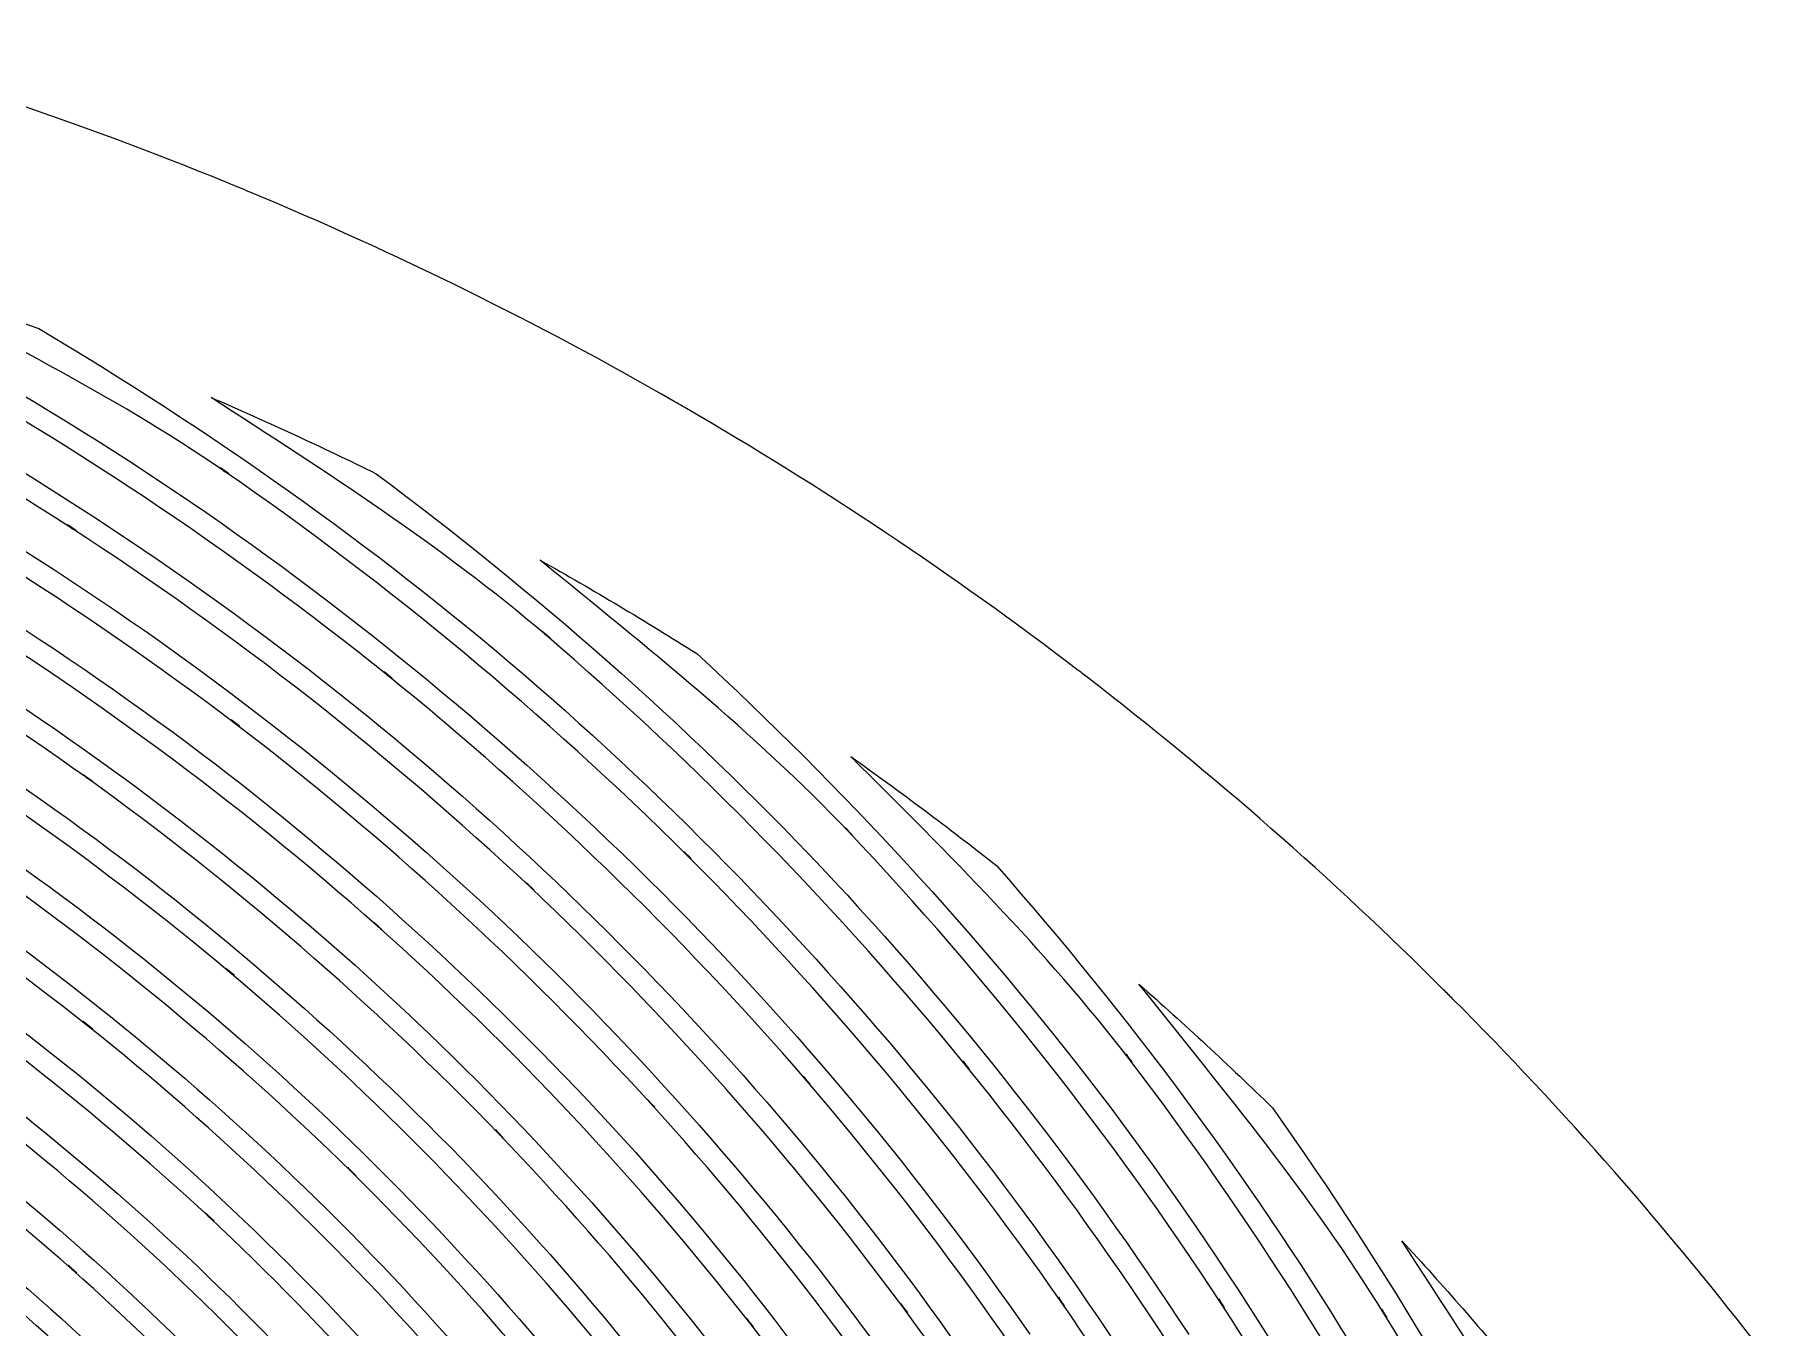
# Model space of a CAD drawing. Extents: x 289 to 439, y 190 to 340.
# Drawn here: x 388.33 to 423.27, y 311.14 to 337.25 of the extents above; entities that cross this region are included whole.
import ezdxf

# ---------------------------------------------------------------- set-up
doc = ezdxf.new("R2010")
doc.units = 0
doc.layers.add('seconds_wheel', color=7, linetype='CONTINUOUS')

msp = doc.modelspace()

# ---------------------------------------------------------------- linework, layer by layer
at = {"layer": 'seconds_wheel', "color": 7}
for p, q in [((391.897628, 329.92355), (391.897628, 329.923563)), ((392.251657, 328.386075), (392.085694, 328.500078)), ((392.162859, 328.436096), (392.162859, 328.436096)), ((389.170476, 327.237904), (388.99637, 327.350354)), ((389.078189, 327.286374), (389.078189, 327.286374)), ((398.545858, 326.63648), (398.545858, 326.63648)), ((398.738189, 325.069909), (398.585022, 325.200587)), ((398.654818, 325.128851), (398.654818, 325.128851)), ((395.554251, 324.250174), (395.392941, 324.380076)), ((395.46739, 324.307951), (395.46739, 324.307951)), ((392.471131, 323.283866), (392.300904, 323.412991)), ((392.379233, 323.341253), (392.379233, 323.341253)), ((404.81679, 322.67042), (404.81679, 322.67042)), ((389.495037, 322.177183), (389.316277, 322.305145)), ((389.399259, 322.233409), (389.399259, 322.233409)), ((404.842771, 321.093381), (404.70434, 321.239956)), ((404.768319, 321.158914), (404.768319, 321.158914)), ((401.590587, 320.611001), (401.443623, 320.757575)), ((401.511095, 320.67692), (401.511095, 320.67692)), ((398.423322, 319.972352), (398.267828, 320.11854)), ((398.33879, 320.038661), (398.33879, 320.038661)), ((395.348347, 319.182476), (395.183934, 319.328664)), ((395.259549, 319.248009), (395.259549, 319.248009)), ((392.371863, 318.247573), (392.197757, 318.393761)), ((392.277639, 318.313106), (392.277639, 318.313106)), ((410.635979, 318.073856), (410.635979, 318.073856)), ((389.500077, 317.173078), (389.317054, 317.319265)), ((389.403525, 317.236284), (389.403525, 317.236284)), ((407.213178, 316.361486), (407.0825, 316.52202)), ((410.498321, 316.501081), (410.375788, 316.660841)), ((410.429688, 316.575533), (410.429688, 316.575533)), ((403.996669, 316.057478), (403.857461, 316.218788)), ((407.140277, 316.435936), (407.140277, 316.435936)), ((403.919114, 316.132317), (403.919114, 316.132317)), ((400.855772, 315.592936), (400.707647, 315.755797)), ((400.775504, 315.666222), (400.775504, 315.666222)), ((397.798246, 314.97445), (397.640426, 315.1377)), ((397.710611, 315.050065), (397.710611, 315.050065)), ((394.830295, 314.2059), (394.662779, 314.370313)), ((394.738394, 314.281128), (394.738394, 314.281128)), ((391.958508, 313.293491), (391.781299, 313.459065)), ((391.863117, 313.367167), (391.863117, 313.367167)), ((415.945256, 312.890602), (415.945256, 312.890602)), ((389.189478, 312.243035), (389.002187, 312.408998)), ((389.088658, 312.317097), (389.088658, 312.317097)), ((405.958371, 311.447342), (405.828082, 311.624549)), ((409.130287, 311.580732), (409.008917, 311.756391)), ((409.062817, 311.661), (409.062817, 311.661)), ((412.361145, 311.546997), (412.247916, 311.720716)), ((412.297162, 311.628039), (412.297162, 311.628039)), ((402.852375, 311.151864), (402.712777, 311.331013)), ((405.885859, 311.529161), (405.885859, 311.529161)), ((415.642411, 311.343032), (415.537327, 311.514812)), ((415.582307, 311.423688), (415.582307, 311.423688)), ((402.77482, 311.234846), (402.77482, 311.234846))]:
    msp.add_line(p, q, dxfattribs=at)
for points in [[(392.459888, 334.164934), (389.497663, 335.387155), (386.46015, 336.418268), (383.366026, 337.251931)], [(392.668892, 334.076912), (392.599268, 334.106358), (392.5296, 334.135699), (392.459888, 334.164934)], [(401.252068, 329.844071), (398.484042, 331.436309), (395.617148, 332.850134), (392.668892, 334.076912)], [(381.336852, 333.517756), (384.981154, 331.840864), (388.489729, 329.880929), (391.793318, 327.604342)], [(389.078189, 327.286374), (385.667204, 329.482599), (382.068009, 331.372028), (378.322754, 332.931455)], [(384.942677, 332.497547), (386.111866, 332.133172), (387.271413, 331.738553), (388.420152, 331.314088)], [(392.162859, 328.436096), (389.880894, 330.000687), (387.39881, 331.227948), (384.942677, 332.497547)], [(378.134688, 332.040758), (381.828263, 330.492338), (385.376715, 328.618635), (388.738508, 326.441822)], [(388.420152, 331.314088), (391.868796, 329.265734), (395.152485, 326.95036), (398.199582, 324.341299)], [(395.46739, 324.307946), (392.304473, 326.848684), (388.922598, 329.103785), (385.360689, 331.046137)], [(385.078783, 330.181427), (388.59115, 328.255239), (391.924501, 326.020428), (395.041239, 323.503726)], [(391.897628, 329.923563), (393.022741, 329.438822), (394.135095, 328.92499), (395.23357, 328.382585)], [(398.654818, 325.128838), (396.548512, 326.923796), (394.221072, 328.423178), (391.897628, 329.92355)], [(401.466115, 329.719211), (401.394835, 329.760949), (401.323486, 329.802569), (401.252068, 329.844071)], [(392.379233, 323.341245), (389.249004, 325.711991), (385.914436, 327.8), (382.41445, 329.579995)], [(409.40754, 324.413035), (406.875825, 326.348693), (404.223306, 328.121011), (401.466115, 329.719211)], [(382.162402, 328.70598), (385.612584, 326.940125), (388.898098, 324.870534), (391.981386, 322.522295)], [(392.085694, 328.500078), (392.113279, 328.481104), (392.135302, 328.45511), (392.162859, 328.436096)], [(401.511095, 320.67692), (398.630596, 323.53499), (395.502561, 326.131799), (392.162859, 328.436096)], [(392.162859, 328.436096), (392.190933, 328.416847), (392.223609, 328.405364), (392.251657, 328.386075)], [(395.23357, 328.382585), (398.449092, 325.98526), (401.472338, 323.339092), (404.230102, 320.426038)], [(389.399259, 322.233409), (386.308329, 324.440269), (383.027387, 326.367643), (379.594623, 327.992493)], [(388.99637, 327.350354), (389.025513, 327.331528), (389.049079, 327.305244), (389.078189, 327.286374)], [(391.793318, 327.604342), (395.084216, 325.321903), (398.165336, 322.751655), (401.001183, 319.923882)], [(379.374373, 327.109552), (382.756518, 325.497478), (385.987717, 323.58666), (389.030495, 321.400879)], [(398.33879, 320.038661), (395.472687, 322.72446), (392.374147, 325.149823), (389.078189, 327.286374)], [(389.078189, 327.286374), (389.107461, 327.267525), (389.141232, 327.256796), (389.170476, 327.237904)], [(398.545858, 326.63648), (399.614878, 326.036245), (400.668143, 325.408371), (401.70459, 324.753494)], [(404.768319, 321.158914), (402.860217, 323.165248), (400.687054, 324.884114), (398.545858, 326.63648)], [(388.738508, 326.441822), (391.984606, 324.325291), (395.036031, 321.924491), (397.85641, 319.267395)], [(395.259549, 319.248009), (392.415668, 321.766424), (389.353904, 324.026656), (386.109074, 326.001709)], [(385.798862, 325.1463), (388.993639, 323.189669), (392.007256, 320.951872), (394.8047, 318.46007)], [(398.585022, 325.200587), (398.610433, 325.178867), (398.629437, 325.150599), (398.654818, 325.128851)], [(398.654818, 325.128851), (398.680774, 325.106731), (398.712264, 325.092067), (398.738189, 325.069909)], [(407.140277, 316.435923), (404.574649, 319.579118), (401.735227, 322.488385), (398.654818, 325.128838)], [(392.277639, 318.313106), (389.464779, 320.668416), (386.447863, 322.768532), (383.262105, 324.587917)], [(401.70459, 324.753494), (404.651488, 322.033194), (407.38173, 319.085904), (409.819732, 315.900821)], [(395.392941, 324.380076), (395.419897, 324.358351), (395.44047, 324.329717), (395.46739, 324.307951)], [(395.46739, 324.307951), (395.494555, 324.286131), (395.527119, 324.272037), (395.554251, 324.250174)], [(403.919114, 316.132312), (401.349859, 319.102597), (398.521513, 321.838763), (395.46739, 324.307946)], [(398.199582, 324.341299), (401.234336, 321.727277), (404.030521, 318.848404), (406.555528, 315.739124)], [(409.614604, 324.253277), (409.545676, 324.30665), (409.476654, 324.359903), (409.40754, 324.413035)], [(416.788255, 317.96218), (414.532993, 320.20935), (412.136928, 322.310634), (409.614604, 324.253277)], [(382.979423, 323.723203), (386.115361, 321.920202), (389.083829, 319.840363), (391.850321, 317.509657)], [(395.041239, 323.503726), (398.048204, 321.059621), (400.831463, 318.352593), (403.358794, 315.41534)], [(392.300904, 323.412991), (392.329151, 323.391525), (392.351021, 323.362764), (392.379233, 323.341253)], [(392.379233, 323.341253), (392.40808, 323.319405), (392.442319, 323.305762), (392.471131, 323.283866)], [(400.775504, 315.666215), (398.210125, 318.468778), (395.400664, 321.037414), (392.379233, 323.341245)], [(389.403525, 317.236284), (386.627941, 319.435609), (383.661754, 321.382231), (380.539606, 323.053533)], [(391.981386, 322.522295), (394.954131, 320.242356), (397.717548, 317.701948), (400.239613, 314.931409)], [(404.81679, 322.67042), (405.816835, 321.962083), (406.798339, 321.227927), (407.760313, 320.468692)], [(410.429688, 316.575533), (408.742599, 318.769123), (406.777626, 320.719729), (404.81679, 322.67042)], [(380.288335, 322.179123), (383.358713, 320.523269), (386.274017, 318.596318), (389.001413, 316.421203)], [(389.316277, 322.305145), (389.346059, 322.283804), (389.369515, 322.254804), (389.399259, 322.233409)], [(397.710611, 315.050065), (395.159124, 317.686587), (392.37796, 320.090858), (389.399259, 322.233409)], [(389.399259, 322.233409), (389.429448, 322.211854), (389.464883, 322.198791), (389.495037, 322.177183)], [(389.030495, 321.400879), (391.960618, 319.280018), (394.695376, 316.901908), (397.202639, 314.294698)], [(404.70434, 321.239956), (404.728071, 321.214932), (404.744626, 321.183974), (404.768319, 321.158914)], [(412.297162, 311.628039), (410.074552, 315.021742), (407.555249, 318.211153), (404.768319, 321.158914)], [(404.768319, 321.158914), (404.79115, 321.134908), (404.819974, 321.117418), (404.842771, 321.093381)], [(394.738394, 314.281128), (392.208713, 316.757454), (389.463348, 319.002717), (386.534065, 320.990234)], [(401.443623, 320.757575), (401.468518, 320.7328), (401.486242, 320.701738), (401.511095, 320.67692)], [(409.062817, 311.661), (406.817817, 314.8841), (404.290714, 317.901476), (401.511095, 320.67692)], [(401.511095, 320.67692), (401.53558, 320.652626), (401.566138, 320.635333), (401.590587, 320.611001)], [(404.230102, 320.426038), (406.975332, 317.508749), (409.455631, 314.353264), (411.641839, 310.99676)], [(407.760313, 320.468692), (410.406988, 317.455022), (412.814388, 314.238255), (414.906045, 310.815284)], [(386.192832, 320.146459), (389.072703, 318.17919), (391.770361, 315.958101), (394.25485, 313.510251)], [(398.267828, 320.11854), (398.293833, 320.094096), (398.312829, 320.063146), (398.33879, 320.038661)], [(405.885859, 311.529161), (403.62779, 314.584184), (401.102327, 317.431996), (398.33879, 320.038661)], [(398.33879, 320.038661), (398.364975, 320.014123), (398.397178, 319.996934), (398.423322, 319.972352)], [(401.001183, 319.923882), (403.737262, 317.178008), (406.222965, 314.194033), (408.429982, 311.007229)], [(391.863117, 313.367167), (389.362187, 315.688523), (386.65885, 317.781705), (383.784811, 319.621037)], [(395.183934, 319.328664), (395.211539, 319.304133), (395.23199, 319.272585), (395.259549, 319.248009)], [(402.77482, 311.234846), (400.513009, 314.123993), (397.998064, 316.805751), (395.259549, 319.248009)], [(395.259549, 319.248009), (395.287147, 319.22357), (395.320793, 319.206963), (395.348347, 319.182476)], [(397.85641, 319.267395), (400.574314, 316.689396), (403.056525, 313.874197), (405.275129, 310.855612)], [(383.47266, 318.766792), (386.297335, 316.945469), (388.95295, 314.874595), (391.408268, 312.579228)], [(392.197757, 318.393761), (392.226783, 318.369365), (392.248659, 318.337557), (392.277639, 318.313106)], [(399.737846, 310.781163), (397.480261, 313.508918), (394.983824, 316.029583), (392.277639, 318.313106)], [(392.277639, 318.313106), (392.307028, 318.288496), (392.342517, 318.272241), (392.371863, 318.247573)], [(394.8047, 318.46007), (397.496867, 316.044359), (399.967662, 313.393479), (402.188908, 310.538808)], [(389.088658, 312.317097), (386.6248, 314.488287), (383.971789, 316.433826), (381.160029, 318.130857)], [(410.635979, 318.073856), (411.556384, 317.264909), (412.455654, 316.432227), (413.332883, 315.57665)], [(415.582307, 311.423688), (414.133315, 313.782416), (412.367603, 315.916669), (410.635979, 318.073856)], [(416.977484, 317.772951), (416.91452, 317.83614), (416.851444, 317.899216), (416.788255, 317.96218)], [(423.266255, 310.602401), (421.324257, 313.123591), (419.223754, 315.518616), (416.977484, 317.772951)], [(380.880065, 317.264589), (383.640356, 315.584567), (386.243906, 313.660016), (388.66018, 311.514812)], [(389.317054, 317.319265), (389.348383, 317.294343), (389.372249, 317.26127), (389.403525, 317.236284)], [(396.780751, 310.175473), (394.537018, 312.744303), (392.068418, 315.10733), (389.403525, 317.236284)], [(389.403525, 317.236284), (389.433735, 317.212344), (389.469913, 317.197076), (389.500077, 317.173078)], [(391.850321, 317.509657), (394.509403, 315.251655), (396.961078, 312.760268), (399.176363, 310.065736)], [(407.0825, 316.52202), (407.104355, 316.495161), (407.118465, 316.462831), (407.140277, 316.435936)], [(410.375788, 316.660841), (410.396297, 316.634094), (410.40922, 316.602309), (410.429688, 316.575533)], [(416.922423, 306.308293), (415.066525, 309.916262), (412.893694, 313.352138), (410.429688, 316.575533)], [(410.429688, 316.575533), (410.450306, 316.548725), (410.477741, 316.527921), (410.498321, 316.501081)], [(389.001413, 316.421203), (391.620284, 314.314522), (394.044456, 311.977348), (396.24641, 309.437944)], [(403.857461, 316.218788), (403.880624, 316.191921), (403.895996, 316.159222), (403.919114, 316.132317)], [(407.140277, 316.435936), (407.162285, 316.408977), (407.191211, 316.388481), (407.213178, 316.361486)], [(413.70824, 306.680924), (411.812252, 310.120868), (409.614543, 313.385367), (407.140277, 316.435923)], [(393.912454, 309.420108), (391.688957, 311.836542), (389.253728, 314.049159), (386.634882, 316.030723)], [(403.919114, 316.132317), (403.942662, 316.105093), (403.973164, 316.08474), (403.996669, 316.057478)], [(410.534385, 306.882956), (408.608151, 310.156351), (406.394452, 313.251486), (403.919114, 316.132312)], [(409.819732, 315.900821), (412.244937, 312.712793), (414.381173, 309.315533), (416.20467, 305.749136)], [(400.707647, 315.755797), (400.732944, 315.728066), (400.75026, 315.694001), (400.775504, 315.666222)], [(400.775504, 315.666222), (400.800016, 315.639452), (400.831305, 315.619758), (400.855772, 315.592936)], [(407.410937, 306.912425), (405.463581, 310.021918), (403.24317, 312.951171), (400.775504, 315.666215)], [(406.555528, 315.739124), (408.989531, 312.722424), (411.149623, 309.495056), (413.011426, 306.095412)], [(413.332883, 315.57665), (415.650856, 312.302446), (417.709339, 308.850833), (419.432036, 305.227594)], [(386.264955, 315.198967), (388.835559, 313.238962), (391.224693, 311.052169), (393.404094, 308.665127)], [(397.640426, 315.1377), (397.666455, 315.110703), (397.684635, 315.077111), (397.710611, 315.050065)], [(403.358794, 315.41534), (405.792586, 312.567088), (407.967754, 309.507374), (409.858509, 306.273008)], [(404.342942, 306.779427), (402.382686, 309.728201), (400.163425, 312.496343), (397.710611, 315.050065)], [(397.710611, 315.050065), (397.737494, 315.022284), (397.771415, 315.002282), (397.798246, 314.97445)], [(400.239613, 314.931409), (402.665215, 312.247026), (404.846218, 309.351485), (406.757166, 306.279211)], [(391.139547, 308.521269), (388.945334, 310.789069), (386.551931, 312.8553), (383.987999, 314.694484)], [(394.662779, 314.370313), (394.690636, 314.342939), (394.710592, 314.308555), (394.738394, 314.281128)], [(401.338539, 306.486278), (399.375399, 309.276175), (397.166804, 311.885104), (394.738394, 314.281128)], [(394.738394, 314.281128), (394.76674, 314.253378), (394.801999, 314.233709), (394.830295, 314.2059)], [(397.202639, 314.294698), (399.610848, 311.770971), (401.788488, 309.037173), (403.71011, 306.125657)], [(383.645992, 313.851484), (386.160408, 312.03276), (388.505842, 309.991325), (390.654453, 307.752329)], [(391.781299, 313.459065), (391.811363, 313.43104), (391.833116, 313.395258), (391.863117, 313.367167)], [(398.407426, 306.034143), (396.449239, 308.669098), (394.259495, 311.123212), (391.863117, 313.367167)], [(391.863117, 313.367167), (391.892621, 313.339778), (391.929057, 313.320941), (391.958508, 313.293491)], [(394.25485, 313.510251), (396.639315, 311.141491), (398.806361, 308.563694), (400.730913, 305.808076)], [(388.464346, 307.487875), (386.306532, 309.611946), (383.962888, 311.537337), (381.459761, 313.240368)], [(415.945256, 312.890602), (416.776097, 311.989843), (417.583436, 311.067686), (418.36646, 310.125063)], [(420.168015, 305.761932), (418.97398, 308.258405), (417.455776, 310.573665), (415.945256, 312.890602)], [(389.002187, 312.408998), (389.033748, 312.381057), (389.057168, 312.345115), (389.088658, 312.317097)], [(395.553862, 305.432332), (393.609077, 307.916345), (391.445656, 310.22024), (389.088658, 312.317097)], [(389.088658, 312.317097), (389.12001, 312.289471), (389.15819, 312.270734), (389.189478, 312.243035)], [(391.408268, 312.579228), (393.758856, 310.361983), (395.905368, 307.937918), (397.822675, 305.336941)], [(405.828082, 311.624549), (405.850174, 311.594556), (405.86382, 311.559192), (405.885859, 311.529161)], [(409.008917, 311.756391), (409.029787, 311.726326), (409.041998, 311.691097), (409.062817, 311.661)], [(414.674162, 301.771446), (413.10101, 305.227978), (411.223196, 308.537402), (409.062817, 311.661)], [(409.062817, 311.661), (409.082832, 311.632264), (409.110315, 311.609503), (409.130287, 311.580732)], [(412.247916, 311.720716), (412.267078, 311.691365), (412.278049, 311.657421), (412.297162, 311.628039)], [(417.808464, 301.241371), (416.282726, 304.860135), (414.438586, 308.336161), (412.297162, 311.628039)], [(412.297162, 311.628039), (412.316057, 311.599189), (412.342291, 311.575877), (412.361145, 311.546997)], [(388.66018, 311.514812), (390.970972, 309.442851), (393.090312, 307.166825), (394.993542, 304.714968)], [(402.712777, 311.331013), (402.736287, 311.30087), (402.751371, 311.265032), (402.77482, 311.234846)], [(411.570492, 302.127801), (409.958729, 305.424441), (408.056769, 308.570648), (405.885859, 311.529161)], [(405.885859, 311.529161), (405.907564, 311.499796), (405.936717, 311.476745), (405.958371, 311.447342)], [(415.537327, 311.514812), (415.555051, 311.485868), (415.564627, 311.45266), (415.582307, 311.423688)], [(420.966033, 300.534863), (419.497301, 304.316819), (417.695657, 307.96072), (415.582307, 311.423688)], [(415.582307, 311.423688), (415.599891, 311.395061), (415.624865, 311.371684), (415.642411, 311.343032)], [(408.505598, 302.316643), (406.864602, 305.453991), (404.947013, 308.438796), (402.77482, 311.234846)], [(402.77482, 311.234846), (402.798205, 311.204977), (402.829043, 311.181778), (402.852375, 311.151864)]]:
    msp.add_open_spline(points, degree=3, dxfattribs=at)

doc.saveas('drawing.dxf')
